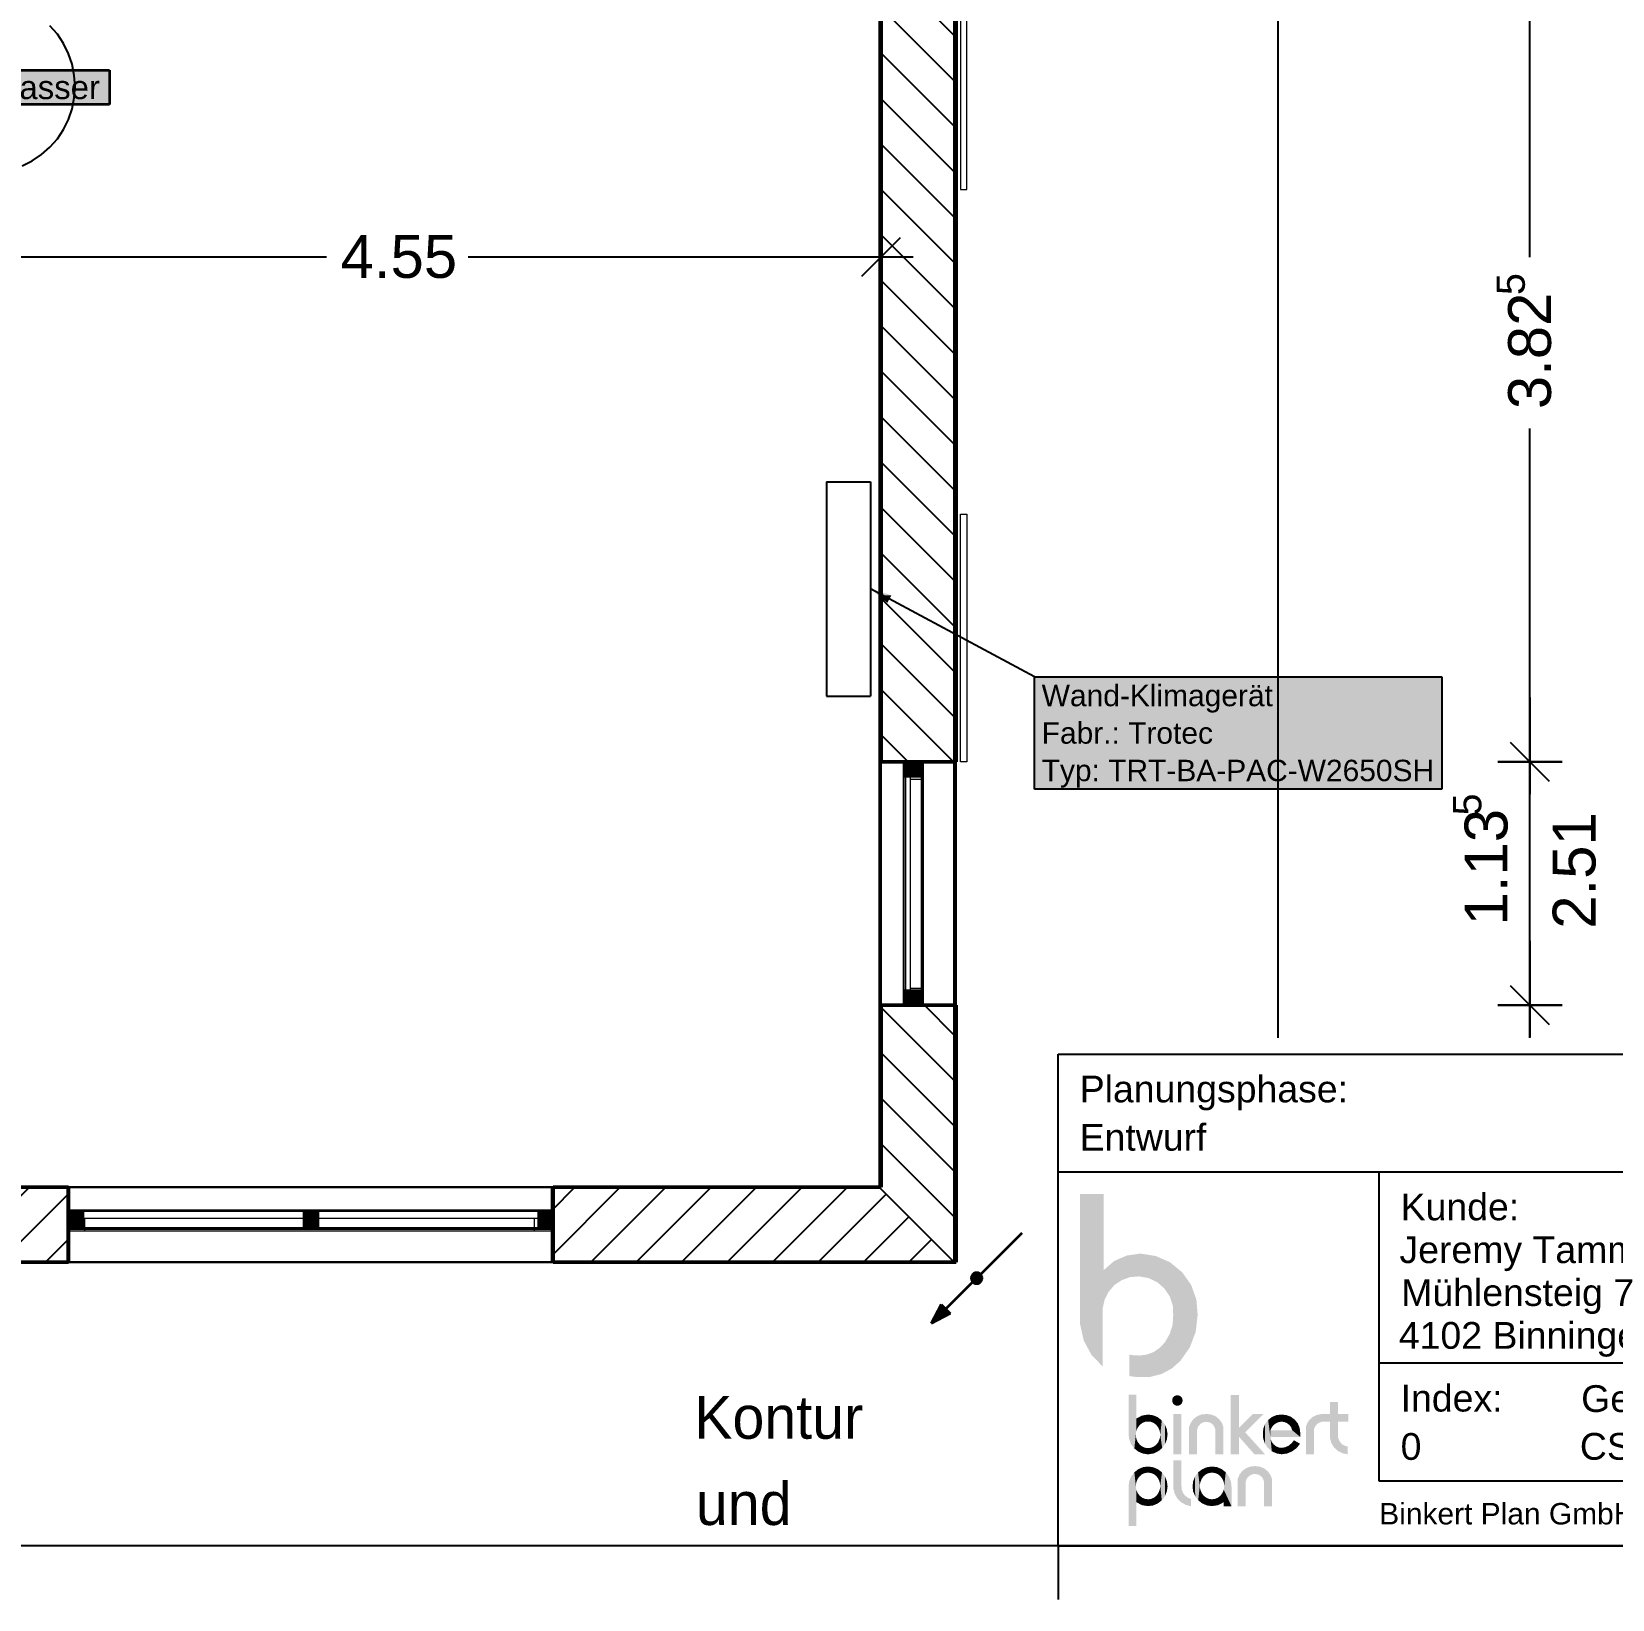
# Model space of a CAD drawing. Extents: x 0 to 756, y -25 to 420.
# Drawn here: x 308.2 to 455.7, y 0 to 146.4 of the extents above; entities that cross this region are included whole.
import ezdxf
from ezdxf.lldxf.tags import DXFTag

# ---------------------------------------------------------------- set-up
doc = ezdxf.new("R2010")
doc.units = 0
doc.layers.get('0').update_dxf_attribs({"lineweight": 25})
doc.layers.get('DEFPOINTS').update_dxf_attribs({"lineweight": 25})
for name, color, linetype, lineweight in [('A_Aussenwand', 7, 'Continuous', 25), ('A_Fenster', 7, 'Continuous', 25), ('Allgemein01', 7, 'Continuous', 13), ('Fenster', 7, 'Continuous', 13), ('Fensterbank', 7, 'Continuous', 13), ('Fensterbrüstung', 7, 'Continuous', 13), ('H_Heizung', 7, 'Continuous', 25), ('Möblierung', 7, 'Continuous', 13), ('Pfosten_ Stützen', 7, 'Continuous', 13), ('S_Text', 7, 'Continuous', 35), ('Standard', 7, 'Continuous', 25), ('Verschattung', 7, 'Continuous', 13), ('Wand Holz tragend', 7, 'Continuous', 13), ('X_Plankopf_PB', 7, 'Continuous', 25), ('X_Planrahmen', 7, 'Continuous', 25)]:
    doc.layers.add(name, color=color, linetype=linetype, lineweight=lineweight)
for name, color, linetype, lineweight, true_color in [('A_Geschossdecke', 7, 'Continuous', 25, 0x008080), ('Raum', 250, 'Continuous', 13, 0x333333), ('S_Regenwasser', 7, 'Continuous', 35, 0x0080ff)]:
    doc.layers.add(name, color=color, linetype=linetype, lineweight=lineweight, true_color=true_color)
doc.styles.get("Standard").update_dxf_attribs({"font": 'arial.ttf'})
tags = doc.linetypes.add('fein_strichliert', pattern=[4, 1, -2, 1]).pattern_tags.tags
tags[8:9] = [DXFTag(74, 4), DXFTag(75, 0), DXFTag(340, '0'), DXFTag(46, 0.0), DXFTag(50, 0.0), DXFTag(44, 0.0), DXFTag(45, 0.0)]
tags[6:7] = [DXFTag(74, 4), DXFTag(75, 0), DXFTag(340, '0'), DXFTag(46, 0.0), DXFTag(50, 0.0), DXFTag(44, 0.0), DXFTag(45, 0.0)]
tags[4:5] = [DXFTag(74, 4), DXFTag(75, 0), DXFTag(340, '0'), DXFTag(46, 0.0), DXFTag(50, 0.0), DXFTag(44, 0.0), DXFTag(45, 0.0)]
tags = doc.linetypes.add('PUNKT2_S9', pattern=[0.1, 0, -0.1]).pattern_tags.tags
tags[6:7] = [DXFTag(74, 4), DXFTag(75, 0), DXFTag(340, '0'), DXFTag(46, 1.0), DXFTag(50, 0.0), DXFTag(44, 0.0), DXFTag(45, 0.0)]
tags[4:5] = [DXFTag(74, 4), DXFTag(75, 0), DXFTag(340, '0'), DXFTag(46, 1.0), DXFTag(50, 0.0), DXFTag(44, 0.0), DXFTag(45, 0.0)]
tags = doc.linetypes.add('VERDECKT2_S2', pattern=[0.27, 0.2, -0.07]).pattern_tags.tags
tags[6:7] = [DXFTag(74, 4), DXFTag(75, 0), DXFTag(340, '0'), DXFTag(46, 1.0), DXFTag(50, 0.0), DXFTag(44, 0.0), DXFTag(45, 0.0)]
tags[4:5] = [DXFTag(74, 4), DXFTag(75, 0), DXFTag(340, '0'), DXFTag(46, 1.0), DXFTag(50, 0.0), DXFTag(44, 0.0), DXFTag(45, 0.0)]

# ---------------------------------------------------------------- blocks, each defined once
blk = doc.blocks.new('Blockreferenz-A01I5XETIE', base_point=(0, -25))
at = {"layer": 'X_Planrahmen', "color": 0, "linetype": 'ByBlock', "lineweight": -2, "ltscale": 0.25}
for p, q in [((589, 5), (20, 5)), ((404, 5), (404, 0))]:
    blk.add_line(p, q, dxfattribs=at)
blk = doc.blocks.new('Blockreferenz-A01I5XEVIE', base_point=(404, 0))
at = {"layer": 'X_Plankopf_PB', "linetype": 'ByBlock', "lineweight": -2, "ltscale": 0.25, "true_color": 0x380282}
for points in [[(414.73, 26.52), (414.69, 27.42), (414.41, 28.28), (413.91, 29.03), (413.23, 29.62), (412.41, 30.01), (411.53, 30.16), (410.7, 30.09), (409.92, 29.81), (409.23, 29.34), (408.69, 28.71), (408.32, 27.97), (408.14, 27.16), (408.14, 21.75), (407.09, 22.84), (406.37, 24.18), (406.04, 25.66), (406.04, 37.86), (408.23, 37.86), (408.23, 30.74), (409.21, 31.59), (410.4, 32.11), (411.68, 32.29), (413.11, 32.06), (414.44, 31.47), (415.56, 30.55), (416.4, 29.37), (416.89, 28), (417.01, 26.56), (416.83, 25), (416.28, 23.53), (415.37, 22.24), (414.57, 21.54), (413.63, 21.04), (412.59, 20.78), (411.53, 20.76), (411.07, 20.79), (410.62, 20.86), (410.62, 22.85), (411.07, 22.79), (411.52, 22.77), (412.24, 22.85), (412.91, 23.1), (413.5, 23.51), (413.98, 24.05), (414.41, 24.81), (414.67, 25.64)], [(414.63, 18.57), (414.65, 18.7), (414.69, 18.82), (414.77, 18.92), (414.87, 19), (414.99, 19.04), (415.12, 19.06), (415.24, 19.04), (415.36, 19), (415.46, 18.92), (415.54, 18.82), (415.59, 18.7), (415.6, 18.57), (415.59, 18.45), (415.54, 18.33), (415.46, 18.23), (415.36, 18.15), (415.24, 18.1), (415.12, 18.09), (414.99, 18.1), (414.87, 18.15), (414.77, 18.23), (414.69, 18.33), (414.65, 18.45)], [(420.09, 13.55), (420.09, 19.07), (420.86, 19.07), (420.86, 16.01), (422.16, 17.31), (423.14, 17.31), (421.44, 15.61), (423.3, 13.55), (422.31, 13.55), (420.86, 15.19), (420.86, 13.55)], [(427.12, 13.55), (427.12, 16.15), (427.25, 16.47), (427.44, 16.76), (427.7, 17), (428.11, 17.21), (428.56, 17.31), (429.36, 17.31), (429.36, 18.44), (430.12, 18.44), (430.12, 17.31), (431.06, 17.31), (431.06, 16.6), (430.12, 16.6), (430.12, 15.12), (430.2, 14.87), (430.34, 14.64), (430.53, 14.46), (430.76, 14.34), (431.02, 14.28), (431.02, 13.55), (430.54, 13.64), (430.1, 13.86), (429.74, 14.19), (429.49, 14.61), (429.36, 15.08), (429.36, 16.6), (428.64, 16.6), (428.39, 16.52), (428.17, 16.38), (427.99, 16.17), (427.88, 15.93), (427.88, 13.55)], [(418.66, 15.85), (418.6, 16.06), (418.49, 16.25), (418.33, 16.41), (418.14, 16.52), (417.92, 16.57), (417.7, 16.57), (417.49, 16.52), (417.3, 16.41), (417.14, 16.25), (417.02, 16.06), (416.96, 15.85), (416.96, 13.55), (416.2, 13.55), (416.2, 16.08), (416.36, 16.49), (416.62, 16.84), (416.97, 17.11), (417.38, 17.27), (417.81, 17.31), (418.25, 17.27), (418.66, 17.11), (419, 16.84), (419.27, 16.49), (419.42, 16.08), (419.42, 13.55), (418.66, 13.55)], [(415.5, 12.97), (415.5, 10.57), (415.52, 10.25), (415.64, 9.95), (415.83, 9.69), (416.08, 9.5), (416.38, 9.38), (416.38, 8.7), (415.89, 8.83), (415.45, 9.08), (415.1, 9.44), (414.86, 9.88), (414.74, 10.37), (414.74, 12.97)], [(420.74, 11.21), (420.9, 11.62), (421.16, 11.97), (421.51, 12.24), (421.92, 12.4), (422.35, 12.45), (422.79, 12.4), (423.2, 12.24), (423.54, 11.97), (423.81, 11.62), (423.96, 11.21), (423.96, 8.69), (423.2, 8.69), (423.2, 10.99), (423.14, 11.2), (423.03, 11.39), (422.87, 11.54), (422.68, 11.65), (422.46, 11.7), (422.24, 11.7), (422.03, 11.65), (421.84, 11.54), (421.68, 11.39), (421.56, 11.2), (421.5, 10.99), (421.5, 8.69), (420.74, 8.69)]]:
    blk.add_hatch(color=196, dxfattribs=at).paths.add_polyline_path(points)
at = {"layer": 'X_Plankopf_PB', "color": 0, "linetype": 'ByBlock', "lineweight": -2, "ltscale": 0.25}
for p, q in [((404, 5), (404, 50.91)), ((404, 50.91), (589, 50.91)), ((589, 5), (589, 50.91)), ((589, 39.9), (404, 39.9)), ((433.96, 11.04), (433.96, 39.9)), ((514.61, 22.05), (514.61, 39.9)), ((589, 22.05), (433.96, 22.05)), ((589, 11.04), (433.96, 11.04)), ((404, 5), (589, 5)), ((594, 0), (594, 5)), ((594, 0), (589, 0))]:
    blk.add_line(p, q, dxfattribs=at)
at = {"layer": 'X_Plankopf_PB', "color": 196, "linetype": 'ByBlock', "lineweight": -2, "ltscale": 0.25, "true_color": 0x380282}
for points in [[(411.29, 19.12), (410.62, 14.94), (410.56, 15.43)], [(411.29, 19.12), (410.56, 15.43), (410.56, 19.12)], [(411.29, 19.12), (410.8, 14.48), (410.62, 14.94)], [(411.29, 19.12), (411.1, 14.09), (410.8, 14.48)], [(411.29, 19.12), (411.24, 15.37), (411.1, 14.09)], [(411.28, 15.72), (411.29, 19.12), (411.24, 15.37)], [(411.29, 16.89), (411.28, 15.72), (411.29, 19.12)], [(411.41, 16.03), (411.29, 16.89), (411.28, 15.72)], [(411.8, 17.16), (411.41, 16.03), (411.29, 16.89)], [(411.61, 16.29), (411.8, 17.16), (411.41, 16.03)], [(411.84, 16.47), (411.61, 16.29), (411.8, 17.16)], [(412.38, 17.26), (411.84, 16.47), (411.8, 17.16)], [(412.38, 17.26), (412.09, 16.58), (411.84, 16.47)], [(412.38, 17.26), (412.38, 16.61), (412.09, 16.58)], [(412.52, 16.6), (412.38, 16.61), (412.38, 17.26)], [(412.52, 16.6), (412.38, 17.26), (412.85, 17.19)], [(412.52, 16.6), (412.85, 17.19), (412.65, 16.58)], [(412.91, 16.47), (412.65, 16.58), (412.85, 17.19)], [(412.91, 16.47), (412.85, 17.19), (413.29, 17.01)], [(412.91, 16.47), (413.29, 17.01), (413.15, 16.29)], [(413.34, 16.03), (413.15, 16.29), (413.29, 17.01)], [(413.34, 16.03), (413.29, 17.01), (413.66, 16.71)], [(413.34, 16.03), (413.66, 16.71), (413.47, 15.72)], [(413.66, 16.71), (413.52, 15.37), (413.47, 15.72)], [(413.7, 14.13), (413.66, 16.71), (413.52, 15.37)], [(413.95, 16.33), (413.7, 14.13), (413.66, 16.71)], [(413.97, 14.51), (413.95, 16.33), (413.7, 14.13)], [(414.13, 15.89), (413.97, 14.51), (413.95, 16.33)], [(414.74, 13.55), (414.74, 17.32), (415.5, 13.55), (415.5, 17.32)], [(423.14, 15.95), (423.29, 14.55), (423.31, 16.38)], [(423.29, 14.55), (423.31, 16.38), (423.56, 14.15)], [(423.31, 16.38), (423.56, 14.15), (423.59, 16.75)], [(423.56, 14.15), (423.59, 16.75), (423.93, 13.84)], [(423.95, 17.04), (423.8, 15.8), (423.59, 16.75)], [(423.8, 15.8), (423.59, 16.75), (423.8, 15.17)], [(423.59, 16.75), (423.8, 15.17), (423.93, 13.84)], [(423.92, 16.05), (423.95, 17.04), (423.8, 15.8)], [(424.09, 16.27), (423.92, 16.05), (423.95, 17.04)], [(424.09, 16.27), (423.95, 17.04), (424.38, 17.21)], [(424.09, 16.27), (424.38, 17.21), (424.31, 16.44)], [(424.56, 16.55), (424.31, 16.44), (424.38, 17.21)], [(424.56, 16.55), (424.38, 17.21), (424.85, 17.26)], [(424.56, 16.55), (424.85, 17.26), (424.84, 16.6)], [(424.84, 16.6), (424.85, 17.26), (425.11, 16.56)], [(424.85, 17.26), (425.11, 16.56), (425.29, 17.21)], [(425.11, 16.56), (425.29, 17.21), (425.36, 16.45)], [(425.29, 17.21), (425.36, 16.45), (425.72, 17.05)], [(425.36, 16.45), (425.72, 17.05), (425.58, 16.28)], [(425.74, 16.06), (425.58, 16.28), (425.72, 17.05)], [(425.74, 16.06), (425.72, 17.05), (426.08, 16.78)], [(425.74, 16.06), (426.08, 16.78), (425.83, 15.8)], [(426.59, 15.17), (425.83, 15.8), (426.08, 16.78)], [(426.59, 15.17), (426.08, 16.78), (426.36, 16.43)], [(426.59, 15.17), (426.36, 16.43), (426.53, 16.01)], [(411.24, 15.37), (411.1, 14.09), (411.28, 15.02)], [(411.45, 13.81), (411.1, 14.09), (411.28, 15.02)], [(411.45, 13.81), (411.28, 15.02), (411.41, 14.7)], [(413.34, 14.7), (413.7, 14.13), (413.47, 15.02)], [(413.7, 14.13), (413.47, 15.02), (413.52, 15.37)], [(414.14, 14.95), (414.13, 15.89), (413.97, 14.51)], [(414.2, 15.42), (414.14, 14.95), (414.13, 15.89)], [(423.14, 15.95), (423.13, 15), (423.1, 15.48)], [(423.13, 15), (423.14, 15.95), (423.29, 14.55)], [(426.59, 15.17), (423.8, 15.17), (423.8, 15.8)], [(426.59, 15.17), (423.8, 15.8), (425.83, 15.8)], [(423.8, 15.17), (423.93, 13.84), (423.84, 14.91)], [(423.93, 13.84), (423.84, 14.91), (423.95, 14.67)], [(425.78, 14.58), (425.83, 13.82), (426, 14.86)], [(425.83, 13.82), (426, 14.86), (426.25, 14.13)], [(426, 14.86), (426.25, 14.13), (426.57, 14.53)], [(426.59, 15.17), (426.53, 16.01), (426.59, 15.56)], [(411.45, 13.81), (411.41, 14.7), (411.61, 14.45)], [(411.45, 13.81), (411.61, 14.45), (411.86, 13.63)], [(411.61, 14.45), (411.84, 14.27), (411.86, 13.63)], [(411.84, 14.27), (411.86, 13.63), (412.09, 14.16)], [(411.86, 13.63), (412.09, 14.16), (412.31, 13.55)], [(412.09, 14.16), (412.31, 13.55), (412.38, 14.12)], [(412.31, 13.55), (412.38, 14.12), (412.44, 13.55)], [(412.38, 14.12), (412.44, 13.55), (412.66, 14.16)], [(412.44, 13.55), (412.66, 14.16), (412.9, 13.63)], [(412.66, 14.16), (412.9, 13.63), (412.91, 14.27)], [(412.9, 13.63), (412.91, 14.27), (413.33, 13.83)], [(412.91, 14.27), (413.15, 14.45), (413.33, 13.83)], [(413.15, 14.45), (413.33, 13.83), (413.34, 14.7)], [(413.33, 13.83), (413.34, 14.7), (413.7, 14.13)], [(424.36, 13.63), (423.93, 13.84), (423.95, 14.67)], [(424.36, 13.63), (423.95, 14.67), (424.12, 14.46)], [(424.36, 13.63), (424.12, 14.46), (424.33, 14.29)], [(424.36, 13.63), (424.33, 14.29), (424.57, 14.19)], [(424.36, 13.63), (424.57, 14.19), (424.84, 13.55)], [(424.57, 14.19), (424.84, 14.15), (424.84, 13.55)], [(424.84, 14.15), (424.84, 13.55), (425.19, 14.21)], [(424.84, 13.55), (425.19, 14.21), (425.35, 13.62)], [(425.19, 14.21), (425.35, 13.62), (425.51, 14.36)], [(425.35, 13.62), (425.51, 14.36), (425.83, 13.82)], [(425.51, 14.36), (425.78, 14.58), (425.83, 13.82)], [(411.29, 6.84), (410.8, 11.48), (411.1, 11.87)], [(411.47, 12.16), (411.28, 10.94), (411.1, 11.87)], [(411.28, 10.94), (411.1, 11.87), (411.24, 10.59)], [(411.1, 11.87), (411.24, 10.59), (411.29, 6.84)], [(411.41, 11.26), (411.47, 12.16), (411.28, 10.94)], [(411.61, 11.51), (411.41, 11.26), (411.47, 12.16)], [(411.91, 12.35), (411.61, 11.51), (411.47, 12.16)], [(411.91, 12.35), (411.84, 11.7), (411.61, 11.51)], [(411.91, 12.35), (412.09, 11.8), (411.84, 11.7)], [(411.91, 12.35), (412.38, 12.41), (412.09, 11.8)], [(412.38, 12.41), (412.38, 11.84), (412.09, 11.8)], [(412.85, 12.34), (412.66, 11.8), (412.38, 12.41)], [(412.66, 11.8), (412.38, 12.41), (412.38, 11.84)], [(412.91, 11.7), (412.85, 12.34), (412.66, 11.8)], [(413.3, 12.15), (412.91, 11.7), (412.85, 12.34)], [(413.3, 12.15), (413.15, 11.51), (412.91, 11.7)], [(413.34, 11.26), (413.3, 12.15), (413.15, 11.51)], [(413.68, 11.86), (413.34, 11.26), (413.3, 12.15)], [(413.47, 10.94), (413.68, 11.86), (413.34, 11.26)], [(413.52, 10.59), (413.47, 10.94), (413.68, 11.86)], [(413.52, 10.59), (413.66, 9.25), (413.68, 11.86)], [(413.66, 9.25), (413.68, 11.86), (413.95, 9.63)], [(413.68, 11.86), (413.95, 9.63), (413.96, 11.47)], [(416.76, 11.47), (416.78, 9.63), (417.05, 11.86)], [(416.78, 9.63), (417.05, 11.86), (417.06, 9.25)], [(417.05, 11.86), (417.26, 10.94), (417.43, 12.15)], [(417.06, 9.25), (417.21, 10.59), (417.05, 11.86)], [(417.21, 10.59), (417.05, 11.86), (417.26, 10.94)], [(417.26, 10.94), (417.43, 12.15), (417.39, 11.26)], [(417.58, 11.51), (417.39, 11.26), (417.43, 12.15)], [(417.58, 11.51), (417.43, 12.15), (417.87, 12.34)], [(417.58, 11.51), (417.87, 12.34), (417.82, 11.7)], [(418.07, 11.8), (417.82, 11.7), (417.87, 12.34)], [(418.07, 11.8), (417.87, 12.34), (418.35, 12.41)], [(418.07, 11.8), (418.35, 12.41), (418.35, 11.84)], [(418.82, 12.35), (418.35, 11.84), (418.35, 12.41)], [(418.82, 12.35), (418.64, 11.8), (418.35, 11.84)], [(418.82, 12.35), (418.89, 11.7), (418.64, 11.8)], [(418.82, 12.35), (419.26, 12.16), (418.89, 11.7)], [(419.26, 12.16), (419.12, 11.51), (418.89, 11.7)], [(419.32, 11.26), (419.26, 12.16), (419.12, 11.51)], [(419.63, 11.87), (419.32, 11.26), (419.26, 12.16)], [(419.45, 10.94), (419.63, 11.87), (419.32, 11.26)], [(419.49, 10.59), (419.45, 10.94), (419.63, 11.87)], [(420.17, 8.69), (419.49, 10.59), (419.63, 11.87)], [(420.17, 8.69), (419.63, 11.87), (419.93, 11.48)], [(411.29, 6.84), (410.56, 10.53), (410.62, 11.02)], [(411.29, 6.84), (410.56, 6.84), (410.56, 10.53)], [(411.29, 6.84), (410.62, 11.02), (410.8, 11.48)], [(411.24, 10.59), (411.29, 6.84), (411.28, 10.24)], [(413.47, 10.24), (413.52, 10.59), (413.66, 9.25)], [(413.95, 9.63), (413.96, 11.47), (414.13, 10.07)], [(413.96, 11.47), (414.13, 10.07), (414.14, 11.02)], [(414.13, 10.07), (414.14, 11.02), (414.2, 10.54)], [(416.53, 10.54), (416.59, 11.02), (416.59, 10.07)], [(416.59, 11.02), (416.59, 10.07), (416.76, 11.47)], [(416.59, 10.07), (416.76, 11.47), (416.78, 9.63)], [(417.26, 10.24), (417.06, 9.25), (417.21, 10.59)], [(420.17, 8.69), (419.45, 10.24), (419.49, 10.59)], [(420.17, 8.69), (419.93, 11.48), (420.11, 11.02)], [(420.17, 8.69), (420.11, 11.02), (420.17, 10.53)], [(411.29, 6.84), (411.28, 10.24), (411.29, 9.08)], [(411.28, 10.24), (411.29, 9.08), (411.41, 9.93)], [(411.29, 9.08), (411.41, 9.93), (411.8, 8.8)], [(411.41, 9.93), (411.8, 8.8), (411.61, 9.67)], [(411.8, 8.8), (411.61, 9.67), (411.84, 9.49)], [(412.38, 8.71), (411.8, 8.8), (411.84, 9.49)], [(412.38, 8.71), (411.84, 9.49), (412.09, 9.39)], [(412.38, 8.71), (412.09, 9.39), (412.38, 9.35)], [(412.85, 8.77), (412.38, 8.71), (412.52, 9.36)], [(412.38, 8.71), (412.38, 9.35), (412.52, 9.36)], [(412.85, 8.77), (412.52, 9.36), (412.65, 9.38)], [(412.85, 8.77), (412.65, 9.38), (412.91, 9.49)], [(412.85, 8.77), (412.91, 9.49), (413.29, 8.96)], [(412.91, 9.49), (413.15, 9.67), (413.29, 8.96)], [(413.15, 9.67), (413.29, 8.96), (413.34, 9.93)], [(413.29, 8.96), (413.34, 9.93), (413.66, 9.25)], [(413.34, 9.93), (413.66, 9.25), (413.47, 10.24)], [(417.44, 8.96), (417.26, 10.24), (417.06, 9.25)], [(417.39, 9.93), (417.44, 8.96), (417.26, 10.24)], [(417.44, 8.96), (417.39, 9.93), (417.58, 9.67)], [(417.88, 8.77), (417.44, 8.96), (417.58, 9.67)], [(417.88, 8.77), (417.58, 9.67), (417.82, 9.49)], [(417.88, 8.77), (417.82, 9.49), (418.08, 9.38)], [(417.88, 8.77), (418.08, 9.38), (418.35, 8.71)], [(418.08, 9.38), (418.2, 9.36), (418.35, 8.71)], [(418.2, 9.36), (418.35, 8.71), (418.35, 9.35)], [(418.35, 9.35), (418.93, 8.8), (418.64, 9.39)], [(418.35, 8.71), (418.35, 9.35), (418.93, 8.8)], [(418.64, 9.39), (418.89, 9.49), (418.93, 8.8)], [(418.89, 9.49), (418.93, 8.8), (419.12, 9.67)], [(418.93, 8.8), (419.12, 9.67), (419.44, 9.08)], [(419.12, 9.67), (419.44, 9.08), (419.32, 9.93)], [(419.44, 9.08), (419.32, 9.93), (419.45, 10.24)], [(420.17, 8.69), (419.44, 9.08), (419.45, 10.24)], [(420.17, 8.69), (419.44, 8.69), (419.44, 9.08)]]:
    blk.add_solid(points, dxfattribs=at)
at = {"layer": 'X_Plankopf_PB', "color": 0, "linetype": 'ByBlock', "lineweight": -2, "ltscale": 0.25, "attachment_point": 1}
for s, insert, char_height in [('{\\fArial;Planungsphase:}', (406, 48.91), 2.5), ('{\\fArial;Auftragsnummer:}', (560.53, 48.87), 2.5), ('{\\fArial;2023-12-1}', (571.82, 44.4), 2.5), ('{\\fArial;Kunde:}', (435.96, 37.9), 2.5), ('{\\fArial;Objekt:}', (516.61, 37.86), 2.5), ('{\\fArial;Index:}', (435.96, 20.04), 2.5), ('{\\fArial;Gez.:}', (452.81, 20), 2.5), ('{\\fArial;Gepr.:}', (463.66, 20), 2.5), ('{\\fArial;Datum:}', (475.87, 20.04), 2.5), ('{\\fArial;Mst.:}', (496.02, 20.04), 2.5), ('{\\fArial;Plannr.:}', (506.02, 20.04), 2.5), ('{\\fArial;0}', (435.96, 15.53), 2.5), ('{\\fArial;1:50}', (496.02, 15.54), 2.5), ('{\\fArial;A2}', (506.02, 15.54), 2.5), ('{\\fArial;Binkert Plan GmbH, Am Riedbach 3, 79774 Albbruck-Birndorf, +49 7753 97779 0, info@binkertplan.de, www.binkertplan.de}', (433.96, 9), 2)]:
    blk.add_mtext(s, dxfattribs=dict(at, insert=insert, char_height=char_height))
at = {"layer": 'X_Plankopf_PB', "color": 0, "lineweight": -2, "attachment_point": 1}
for s, insert, char_height in [('{\\fArial;HLS}', (463.94, 48.91), 2.5), ('{\\fArial;Entwurf}', (405.99, 44.4), 2.5), ('{\\fArial;Grundriss EG}', (463.84, 44.4), 2.5), ('{\\fArial;Jeremy Tammik}', (435.85, 33.9), 2.5), ('{\\fArial;MFH Jeremy Tammik}', (516.72, 33.9), 2.5), ('{\\fArial;Mühlensteig 7}', (436.01, 29.9), 2.5), ('{\\fArial;4102 Binningen CH}', (435.79, 25.9), 2.5), ('{\\fArial;CS/VI}', (452.69, 15.54), 2.5), ('{\\fArial;SV}', (463.53, 15.54), 2.5), ('{\\fArial;18.10.2024}', (475.96, 15.54), 2.5), ('{\\fArial;A2}', (585.58, 3.5), 2)]:
    blk.add_mtext(s, dxfattribs=dict(at, insert=insert, char_height=char_height))
blk = doc.blocks.new('Referenz-A01I5XF3IE')
at = {"layer": 'Allgemein01', "color": 0, "linetype": 'VERDECKT2_S2', "lineweight": -2, "ltscale": 0.25}
blk.add_line((424.49, 414.36), (424.49, 52.45), dxfattribs=at)
at = {"layer": 'Allgemein01', "color": 0}
blk.add_line((387.46, 38.48), (387.46, 384.77), dxfattribs=at)
at = {"layer": 'DEFPOINTS', "color": 0, "linetype": 'Continuous', "lineweight": -2, "ltscale": 0.25}
for p, q in [((394.47, 78.21), (394.47, 78.21)), ((394.47, 78.21), (394.47, 78.21)), ((448.02, 78.21), (448.02, 78.21)), ((394.47, 55.49), (394.47, 55.49)), ((394.47, 55.49), (394.47, 55.49)), ((448.02, 55.49), (448.02, 55.49)), ((387.46, 38.48), (387.46, 38.48)), ((387.46, 38.48), (387.46, 38.48)), ((387.46, 38.48), (387.46, 38.48)), ((387.46, 38.48), (387.46, 38.48)), ((387.46, 38.48), (387.46, 38.48)), ((387.46, 38.48), (387.46, 38.48)), ((394.47, 31.48), (394.47, 31.48)), ((394.47, 31.48), (394.47, 31.48)), ((394.47, 31.48), (394.47, 31.48)), ((394.47, 31.48), (394.47, 31.48)), ((394.47, 31.48), (394.47, 31.48)), ((394.47, 31.48), (394.47, 31.48))]:
    blk.add_line(p, q, dxfattribs=at)
at = {"layer": 'DEFPOINTS', "color": 0, "linetype": 'Continuous', "lineweight": 18, "ltscale": 0.18}
for p, q in [((311.61, 31.48), (311.61, 31.48)), ((311.61, 31.48), (311.61, 31.48)), ((356.84, 31.48), (356.84, 31.48)), ((356.84, 31.48), (356.84, 31.48)), ((387.46, 31.48), (387.46, 31.48)), ((387.46, 31.48), (387.46, 31.48)), ((394.47, 31.48), (394.47, 31.48))]:
    blk.add_line(p, q, dxfattribs=at)
at = {"layer": 'Fenster', "color": 0, "linetype": 'Continuous', "ltscale": 0.13}
for p, q in [((389.56, 76.81), (389.56, 78.21)), ((389.56, 78.21), (391.4, 78.21)), ((391.4, 76.81), (389.56, 76.81)), ((389.56, 56.89), (389.56, 76.81)), ((389.56, 76.81), (391.4, 76.81)), ((391.4, 78.21), (391.4, 76.81)), ((391.4, 76.81), (391.4, 56.89)), ((389.56, 55.49), (389.56, 56.89)), ((389.56, 56.89), (391.4, 56.89)), ((391.4, 56.89), (389.56, 56.89)), ((391.4, 56.89), (391.4, 55.49)), ((391.4, 55.49), (389.56, 55.49)), ((311.61, 36.38), (313.01, 36.38)), ((311.61, 34.54), (311.61, 36.38)), ((313.01, 36.38), (313.01, 34.54)), ((313.01, 36.38), (355.44, 36.38)), ((313.01, 34.54), (313.01, 36.38)), ((334.93, 36.26), (333.53, 36.26)), ((333.53, 36.26), (333.53, 34.66)), ((333.53, 36.26), (334.93, 36.26)), ((333.53, 34.66), (333.53, 36.26)), ((334.93, 34.66), (334.93, 36.26)), ((334.93, 36.26), (334.93, 34.66)), ((355.44, 36.38), (356.84, 36.38)), ((355.44, 34.54), (355.44, 36.38)), ((355.44, 36.38), (355.44, 34.54)), ((356.84, 36.38), (356.84, 34.54)), ((313.01, 34.54), (311.61, 34.54)), ((355.44, 34.54), (313.01, 34.54)), ((333.53, 34.66), (334.93, 34.66)), ((334.93, 34.66), (333.53, 34.66)), ((356.84, 34.54), (355.44, 34.54))]:
    blk.add_line(p, q, dxfattribs=at)
for points in [[(389.56, 76.81), (391.4, 76.81), (389.56, 78.21)], [(391.4, 76.81), (391.4, 78.21), (389.56, 78.21)], [(389.56, 55.49), (391.4, 55.49), (389.56, 56.89)], [(391.4, 55.49), (391.4, 56.89), (389.56, 56.89)], [(311.61, 34.54), (313.01, 36.38), (311.61, 36.38)], [(313.01, 36.38), (311.61, 36.38), (311.61, 36.38)], [(311.61, 34.54), (313.01, 34.54), (313.01, 36.38)], [(333.53, 34.66), (334.93, 36.26), (333.53, 36.26)], [(333.53, 34.66), (334.93, 34.66), (334.93, 36.26)], [(355.44, 34.54), (356.84, 36.38), (355.44, 36.38)], [(355.44, 34.54), (356.84, 34.54), (356.84, 36.38)]]:
    blk.add_solid(points, dxfattribs=at)
at = {"layer": 'Fensterbank', "color": 0, "lineweight": 18}
for p, q in [((394.47, 78.21), (394.47, 55.49)), ((394.47, 78.21), (394.47, 55.49)), ((311.61, 38.48), (356.84, 38.48)), ((311.61, 31.48), (356.84, 31.48))]:
    blk.add_line(p, q, dxfattribs=at)
at = {"layer": 'Fensterbrüstung', "color": 0, "linetype": 'Continuous', "ltscale": 0.13}
for p, q in [((387.46, 78.21), (387.46, 55.49)), ((394.47, 55.49), (394.47, 78.21)), ((356.84, 38.48), (311.61, 38.48)), ((311.61, 31.48), (356.84, 31.48))]:
    blk.add_line(p, q, dxfattribs=at)
at = {"layer": 'Möblierung', "color": 0, "linetype": 'VERDECKT2_S2', "lineweight": -2, "ltscale": 0.25}
blk.add_line((424.49, 414.36), (424.49, 52.45), dxfattribs=at)
at = {"layer": 'Raum', "color": 0, "lineweight": -2}
for p, q in [((387.46, 38.48), (387.46, 150.21)), ((121.28, 38.48), (387.46, 38.48))]:
    blk.add_line(p, q, dxfattribs=at)
at = {"layer": 'Standard', "color": 0, "lineweight": -2}
for p, q in [((448.02, 125.34), (448.02, 154.77)), ((310.56, 146.14), (309.87, 146.92)), ((311.14, 145.27), (310.56, 146.14)), ((311.6, 144.33), (311.14, 145.27)), ((311.94, 143.34), (311.6, 144.33)), ((312.14, 142.31), (311.94, 143.34)), ((312.21, 141.26), (312.14, 142.31)), ((311.94, 139.19), (312.14, 140.22)), ((312.14, 140.22), (312.21, 141.26)), ((311.6, 138.2), (311.94, 139.19)), ((310.56, 136.39), (311.14, 137.26)), ((311.14, 137.26), (311.6, 138.2)), ((309.87, 135.6), (310.56, 136.39)), ((307.27, 133.87), (308.21, 134.33)), ((308.21, 134.33), (309.08, 134.91)), ((309.08, 134.91), (309.87, 135.6)), ((385.66, 123.56), (389.26, 127.16)), ((387.46, 122.36), (387.46, 128.37)), ((296.4, 125.36), (335.69, 125.36)), ((348.9, 125.36), (387.46, 125.36)), ((381.46, 125.36), (390.46, 125.36)), ((448.02, 78.21), (448.02, 109.33)), ((448.02, 84.21), (448.02, 75.2)), ((448.02, 72.2), (448.02, 81.21)), ((449.82, 76.41), (446.22, 80.01)), ((446.22, 80.01), (449.82, 76.41)), ((451.03, 78.21), (445.02, 78.21)), ((445.02, 78.21), (451.03, 78.21)), ((448.02, 55.49), (448.02, 78.21)), ((448.02, 61.5), (448.02, 52.49)), ((448.02, 52.45), (448.02, 58.49)), ((449.82, 53.69), (446.22, 57.29)), ((446.22, 57.29), (449.82, 53.69)), ((451.03, 55.49), (445.02, 55.49)), ((445.02, 55.49), (451.03, 55.49)), ((448.02, 52.45), (448.02, 55.49))]:
    blk.add_line(p, q, dxfattribs=at)
at = {"layer": 'Verschattung', "color": 0, "linetype": 'Continuous', "ltscale": 0.13}
for p, q in [((394.87, 154.77), (394.87, 131.65)), ((395.47, 131.65), (395.47, 154.77)), ((394.87, 131.65), (395.47, 131.65)), ((394.87, 78.21), (394.87, 101.32)), ((394.87, 101.32), (395.47, 101.32)), ((395.47, 101.32), (395.47, 78.21)), ((395.47, 78.21), (394.87, 78.21))]:
    blk.add_line(p, q, dxfattribs=at)
at = {"layer": 'Wand Holz tragend', "color": 0, "lineweight": 50}
for p, q in [((394.47, 78.21), (394.47, 154.77)), ((387.46, 150.21), (387.46, 78.21)), ((389.7, 78.21), (387.46, 78.21)), ((391.26, 78.21), (389.7, 78.21)), ((394.47, 78.21), (391.26, 78.21)), ((387.46, 55.49), (389.7, 55.49)), ((387.46, 55.49), (387.46, 38.48)), ((389.7, 55.49), (391.26, 55.49)), ((391.26, 55.49), (394.47, 55.49)), ((394.47, 31.48), (394.47, 55.49)), ((311.61, 38.48), (303.61, 38.48)), ((311.61, 38.48), (311.61, 36.24)), ((356.84, 36.24), (356.84, 38.48)), ((387.46, 38.48), (356.84, 38.48)), ((311.61, 36.24), (311.61, 34.68)), ((356.84, 34.68), (356.84, 36.24)), ((311.61, 34.68), (311.61, 31.48)), ((356.84, 31.48), (356.84, 34.68)), ((303.61, 31.48), (311.61, 31.48)), ((356.84, 31.48), (387.46, 31.48)), ((387.46, 31.48), (394.47, 31.48))]:
    blk.add_line(p, q, dxfattribs=at)
at = {"layer": 'Wand Holz tragend', "color": 0, "linetype": 'PUNKT2_S9', "lineweight": -2, "ltscale": 0.25}
for p, q in [((391.26, 78.21), (389.7, 78.21)), ((389.7, 78.21), (389.7, 55.49)), ((391.26, 55.49), (391.26, 78.21)), ((389.7, 55.49), (391.26, 55.49)), ((356.84, 36.24), (311.61, 36.24)), ((311.61, 36.24), (311.61, 34.68)), ((356.84, 34.68), (356.84, 36.24)), ((311.61, 34.68), (356.84, 34.68))]:
    blk.add_line(p, q, dxfattribs=at)
at = {"layer": 'Pfosten_ Stützen', "color": 0, "lineweight": -2, "char_height": 4.0027, "attachment_point": 1}
for s, insert in [('{\\fPosterama Text Light;Kontur}', (370.01, 19)), ('{\\fPosterama Text Light;und}', (370.17, 10.95))]:
    blk.add_mtext(s, dxfattribs=dict(at, insert=insert))
at = {"layer": 'Standard', "color": 0, "lineweight": -2, "insert": (337, 127.4), "char_height": 4.0027, "attachment_point": 1}
blk.add_mtext('{\\fArial;4.55}', dxfattribs=at)
at = {"layer": 'Standard', "color": 0, "lineweight": -2, "attachment_point": 1, "rotation": 90}
for s, insert, char_height in [('{\\fArial;5}', (444.91, 121.79), 2.6418), ('{\\fArial;3.82}', (445.99, 111.14), 4.0027), ('{\\fArial;5}', (440.85, 73.2), 2.6418), ('{\\fArial;1.13}', (441.93, 62.93), 4.0027), ('{\\fArial;2.51}', (450.15, 62.62), 4.0027)]:
    blk.add_mtext(s, dxfattribs=dict(at, insert=insert, char_height=char_height))
blk = doc.blocks.new('Wand-A01I5XFHIE', base_point=(387.28, 31.48))
at = {"color": 0, "linetype": 'ByBlock', "lineweight": -2, "ltscale": 0.25}
for p, q in [((394.28, 154.68), (394.28, 78.18)), ((387.28, 150.13), (387.28, 78.18)), ((387.28, 55.48), (387.28, 38.48)), ((394.28, 55.48), (394.28, 31.48))]:
    blk.add_line(p, q, dxfattribs=at)
at = {"color": 0, "lineweight": -2}
for p, q in [((387.28, 153.04), (394.28, 146.04)), ((387.28, 148.8), (394.28, 141.8)), ((387.28, 144.56), (394.28, 137.56)), ((387.28, 140.31), (394.28, 133.31)), ((387.28, 136.07), (394.28, 129.07)), ((387.28, 131.83), (394.28, 124.83)), ((387.28, 127.59), (394.28, 120.59)), ((387.28, 123.34), (394.28, 116.34)), ((387.28, 119.1), (394.28, 112.1)), ((387.28, 114.86), (394.28, 107.86)), ((387.28, 110.61), (394.28, 103.61)), ((387.28, 106.37), (394.28, 99.37)), ((387.28, 102.13), (394.28, 95.13)), ((387.28, 97.89), (394.28, 90.89)), ((387.28, 93.64), (394.28, 86.64)), ((387.28, 89.4), (394.28, 82.4)), ((387.28, 85.16), (394.26, 78.18)), ((387.28, 80.92), (390.02, 78.18)), ((387.28, 55.46), (394.28, 48.46)), ((391.51, 55.48), (394.28, 52.7)), ((387.28, 51.22), (394.28, 44.22)), ((387.28, 46.98), (394.28, 39.98)), ((387.28, 42.73), (394.28, 35.73)), ((387.28, 38.49), (394.28, 31.49))]:
    blk.add_line(p, q, dxfattribs=at)
blk = doc.blocks.new('Fenster-A01I5XFNIE', base_point=(387.28, 55.48))
at = {"color": 0, "linetype": 'ByBlock', "lineweight": -2, "ltscale": 0.25}
for p, q in [((387.28, 78.18), (387.28, 55.48)), ((387.28, 78.18), (394.28, 78.18)), ((394.28, 78.18), (394.28, 55.48)), ((387.28, 55.48), (394.28, 55.48))]:
    blk.add_line(p, q, dxfattribs=at)
at = {"color": 0, "linetype": 'ByBlock', "lineweight": 18, "ltscale": 0.18}
for p, q in [((390.18, 78.18), (390.18, 55.48)), ((391.38, 78.18), (391.38, 55.48)), ((390.18, 76.58), (391.38, 76.58)), ((390.18, 57.08), (391.38, 57.08))]:
    blk.add_line(p, q, dxfattribs=at)
at = {"color": 0, "linetype": 'fein_strichliert', "lineweight": 18, "ltscale": 0.18}
blk.add_line((390.18, 55.48), (391.38, 55.48), dxfattribs=at)
blk = doc.blocks.new('Wand-A01I5XFRIE', base_point=(114.28, 31.48))
at = {"color": 0, "lineweight": -2}
for p, q in [((125.52, 38.48), (118.52, 31.48)), ((129.76, 38.48), (122.76, 31.48)), ((134.01, 38.48), (127.01, 31.48)), ((138.25, 38.48), (131.25, 31.48)), ((142.49, 38.48), (135.49, 31.48)), ((146.74, 38.48), (139.74, 31.48)), ((150.98, 38.48), (143.98, 31.48)), ((197.65, 38.48), (197.08, 37.91)), ((201.89, 38.48), (197.08, 33.67)), ((303.71, 38.48), (303.48, 38.24)), ((307.96, 38.48), (303.48, 34)), ((358.87, 38.48), (356.68, 36.29)), ((363.11, 38.48), (356.68, 32.05)), ((367.35, 38.48), (360.35, 31.48)), ((371.6, 38.48), (364.6, 31.48)), ((375.84, 38.48), (368.84, 31.48)), ((380.08, 38.48), (373.08, 31.48)), ((384.32, 38.48), (377.32, 31.48)), ((205.08, 37.42), (199.13, 31.48)), ((311.48, 37.76), (305.2, 31.48)), ((387.92, 37.83), (381.57, 31.48)), ((390.04, 35.71), (385.81, 31.48)), ((151.88, 35.13), (148.22, 31.48)), ((205.08, 33.18), (203.37, 31.48)), ((311.48, 33.51), (309.44, 31.48)), ((392.17, 33.59), (390.05, 31.48))]:
    blk.add_line(p, q, dxfattribs=at)
at = {"color": 0, "linetype": 'ByBlock', "lineweight": -2, "ltscale": 0.25}
for p, q in [((151.88, 38.48), (121.28, 38.48)), ((205.08, 38.48), (197.08, 38.48)), ((311.48, 38.48), (303.48, 38.48)), ((387.28, 38.48), (356.68, 38.48)), ((151.88, 31.48), (114.28, 31.48)), ((205.08, 31.48), (197.08, 31.48)), ((311.48, 31.48), (303.48, 31.48)), ((394.28, 31.48), (356.68, 31.48))]:
    blk.add_line(p, q, dxfattribs=at)
blk = doc.blocks.new('Fenster-A01I5XFVIE', base_point=(311.48, 31.48))
at = {"color": 0, "linetype": 'ByBlock', "lineweight": -2, "ltscale": 0.25}
for p, q in [((356.68, 38.48), (311.48, 38.48)), ((311.48, 38.48), (311.48, 31.48)), ((356.68, 38.48), (356.68, 31.48)), ((356.68, 31.48), (311.48, 31.48))]:
    blk.add_line(p, q, dxfattribs=at)
at = {"color": 0, "linetype": 'ByBlock', "lineweight": 18, "ltscale": 0.18}
for p, q in [((356.68, 35.58), (311.48, 35.58)), ((313.08, 35.58), (313.08, 34.38)), ((355.08, 35.58), (355.08, 34.38)), ((356.68, 34.38), (311.48, 34.38))]:
    blk.add_line(p, q, dxfattribs=at)
at = {"color": 0, "linetype": 'fein_strichliert', "lineweight": 18, "ltscale": 0.18}
blk.add_line((311.48, 35.58), (311.48, 34.38), dxfattribs=at)
blk = doc.blocks.new('Bauteilbeschriftung-A01I5XKZIE', base_point=(276.73, 139.59))
at = {"color": 0, "linetype": 'ByBlock', "lineweight": -2, "ltscale": 0.35}
blk.add_line((296.08, 142.79), (298.04, 150.56), dxfattribs=at)
at = {"color": 0, "lineweight": -2}
for p, q in [((276.73, 142.79), (315.42, 142.79)), ((276.73, 139.59), (276.73, 142.79)), ((315.42, 142.79), (315.42, 139.59)), ((315.42, 139.59), (276.73, 139.59))]:
    blk.add_line(p, q, dxfattribs=at)
at = {"color": 0, "linetype": 'ByBlock', "lineweight": -2, "ltscale": 0.35}
for points in [[(297.95, 148.71), (297.16, 148.71), (298.04, 150.56)], [(297.94, 148.52), (297.95, 148.71), (297.16, 148.71)]]:
    blk.add_solid(points, dxfattribs=at)
at = {"color": 7, "linetype": 'ByBlock', "lineweight": -2, "ltscale": 0.35, "true_color": 0xffffff}
for points in [[(276.73, 139.59), (315.42, 139.59), (276.73, 142.79)], [(315.42, 139.59), (276.73, 142.79), (315.42, 142.79)]]:
    blk.add_solid(points, dxfattribs=at)
at = {"color": 0, "linetype": 'ByBlock', "lineweight": -2, "ltscale": 0.35, "insert": (277.47, 142.29), "char_height": 2.2, "attachment_point": 1}
blk.add_mtext('{\\fArial;DN90 Fallleitung Abwasser}', dxfattribs=at)
blk = doc.blocks.new('Geschossdecke-A01I5XODIE', base_point=(114.28, 31.48))
at = {"color": 0, "linetype": 'ByBlock', "lineweight": -2, "ltscale": 0.25}
for p, q in [((394.28, 31.48), (394.28, 232.15)), ((114.28, 31.48), (394.28, 31.48))]:
    blk.add_line(p, q, dxfattribs=at)
blk = doc.blocks.new('Fallleitung Abwasser-A01I5XPDIE', base_point=(392.14, 25.75))
at = {"color": 0, "lineweight": -2}
for p, q in [((396.73, 30.35), (400.62, 34.24)), ((396.03, 29.64), (392.14, 25.75)), ((395.9, 30.12), (395.88, 30.06)), ((395.88, 30.06), (395.88, 29.99)), ((395.88, 29.99), (395.88, 29.93)), ((395.88, 29.93), (395.9, 29.87)), ((395.92, 30.19), (395.9, 30.12)), ((395.9, 29.87), (395.92, 29.8)), ((395.95, 30.24), (395.92, 30.19)), ((395.92, 29.8), (395.95, 29.74)), ((395.98, 30.3), (395.95, 30.24)), ((395.95, 29.74), (395.98, 29.69)), ((396.03, 30.35), (395.98, 30.3)), ((395.98, 29.69), (396.03, 29.64)), ((396.08, 30.39), (396.03, 30.35)), ((396.03, 29.64), (396.08, 29.6)), ((396.13, 30.43), (396.08, 30.39)), ((396.08, 29.6), (396.13, 29.56)), ((396.19, 30.46), (396.13, 30.43)), ((396.13, 29.56), (396.19, 29.53)), ((396.25, 30.48), (396.19, 30.46)), ((396.19, 29.53), (396.25, 29.51)), ((396.31, 30.49), (396.25, 30.48)), ((396.38, 30.49), (396.31, 30.49)), ((396.44, 30.49), (396.38, 30.49)), ((396.51, 30.48), (396.44, 30.49)), ((396.57, 30.46), (396.51, 30.48)), ((396.51, 29.51), (396.57, 29.53)), ((396.63, 30.43), (396.57, 30.46)), ((396.57, 29.53), (396.63, 29.56)), ((396.68, 30.39), (396.63, 30.43)), ((396.63, 29.56), (396.68, 29.6)), ((396.73, 30.35), (396.68, 30.39)), ((396.68, 29.6), (396.73, 29.64)), ((396.78, 30.3), (396.73, 30.35)), ((396.73, 29.64), (396.78, 29.69)), ((396.81, 30.24), (396.78, 30.3)), ((396.78, 29.69), (396.81, 29.74)), ((396.84, 30.19), (396.81, 30.24)), ((396.81, 29.74), (396.84, 29.8)), ((396.86, 30.12), (396.84, 30.19)), ((396.84, 29.8), (396.86, 29.87)), ((396.88, 30.06), (396.86, 30.12)), ((396.86, 29.87), (396.88, 29.93)), ((396.88, 29.99), (396.88, 30.06)), ((396.88, 29.93), (396.88, 29.99)), ((396.25, 29.51), (396.31, 29.5)), ((396.31, 29.5), (396.38, 29.49)), ((396.38, 29.49), (396.44, 29.5)), ((396.44, 29.5), (396.51, 29.51)), ((393.06, 27.53), (392.14, 25.75)), ((393.91, 26.68), (392.14, 25.75)), ((393.06, 27.53), (393.91, 26.68))]:
    blk.add_line(p, q, dxfattribs=at)
for points in [[(396.88, 29.99), (395.88, 29.99), (396.86, 30.12)], [(395.88, 29.99), (396.86, 30.12), (395.9, 30.12)], [(395.9, 29.87), (396.88, 29.99), (395.88, 29.99)], [(396.86, 30.12), (395.9, 30.12), (396.81, 30.24)], [(395.9, 30.12), (396.81, 30.24), (395.95, 30.24)], [(396.86, 29.87), (395.9, 29.87), (396.88, 29.99)], [(395.95, 29.74), (396.86, 29.87), (395.9, 29.87)], [(396.81, 30.24), (395.95, 30.24), (396.73, 30.35)], [(395.95, 30.24), (396.73, 30.35), (396.03, 30.35)], [(396.81, 29.74), (395.95, 29.74), (396.86, 29.87)], [(396.03, 29.64), (396.81, 29.74), (395.95, 29.74)], [(396.73, 30.35), (396.03, 30.35), (396.63, 30.43)], [(396.03, 30.35), (396.63, 30.43), (396.13, 30.43)], [(396.73, 29.64), (396.03, 29.64), (396.81, 29.74)], [(396.13, 29.56), (396.73, 29.64), (396.03, 29.64)], [(396.63, 30.43), (396.13, 30.43), (396.51, 30.48)], [(396.13, 30.43), (396.51, 30.48), (396.25, 30.48)], [(396.63, 29.56), (396.13, 29.56), (396.73, 29.64)], [(396.25, 29.51), (396.63, 29.56), (396.13, 29.56)], [(396.51, 30.48), (396.25, 30.48), (396.38, 30.49)], [(396.51, 29.51), (396.25, 29.51), (396.63, 29.56)], [(396.38, 29.49), (396.51, 29.51), (396.25, 29.51)], [(392.14, 25.75), (393.91, 26.68), (392.62, 26.68)], [(393.91, 26.68), (392.62, 26.68), (393.06, 27.53)]]:
    blk.add_solid(points, dxfattribs=at)
blk = doc.blocks.new('Geschossdecke-A01I5XVJIE', base_point=(114.28, 31.48))
at = {"color": 0, "linetype": 'ByBlock', "lineweight": -2, "ltscale": 0.25}
for p, q in [((394.28, 391.53), (394.28, 31.48)), ((394.28, 31.48), (114.28, 31.48))]:
    blk.add_line(p, q, dxfattribs=at)
blk = doc.blocks.new('Wand-Klimagerät-A01I5XW9IE', base_point=(382.37, 84.35))
at = {"color": 0, "linetype": 'ByBlock', "lineweight": -2, "ltscale": 0.25}
for p, q in [((382.37, 104.35), (382.37, 84.35)), ((382.37, 104.35), (386.47, 104.35)), ((386.47, 104.35), (386.47, 84.35)), ((382.37, 84.35), (386.47, 84.35))]:
    blk.add_line(p, q, dxfattribs=at)
blk = doc.blocks.new('Bauteilbeschriftung-A01I5XWBIE', base_point=(386.47, 75.65))
at = {"color": 0, "linetype": 'ByBlock', "lineweight": -2, "ltscale": 0.25}
blk.add_line((401.78, 86.15), (386.47, 94.35), dxfattribs=at)
at = {"color": 0, "lineweight": -2}
for p, q in [((401.78, 86.15), (439.79, 86.15)), ((401.78, 75.65), (401.78, 86.15)), ((439.79, 86.15), (439.79, 75.65)), ((439.79, 75.65), (401.78, 75.65))]:
    blk.add_line(p, q, dxfattribs=at)
at = {"color": 0, "linetype": 'ByBlock', "lineweight": -2, "ltscale": 0.25}
for points in [[(388.42, 93.76), (387.18, 93.76), (386.47, 94.35)], [(388.04, 93.05), (388.42, 93.76), (387.18, 93.76)]]:
    blk.add_solid(points, dxfattribs=at)
at = {"color": 7, "linetype": 'ByBlock', "lineweight": -2, "ltscale": 0.25, "true_color": 0xffffff}
for points in [[(401.78, 75.65), (439.79, 75.65), (401.78, 86.15)], [(439.79, 75.65), (401.78, 86.15), (439.79, 86.15)]]:
    blk.add_solid(points, dxfattribs=at)
at = {"color": 0, "linetype": 'ByBlock', "lineweight": -2, "ltscale": 0.25, "char_height": 2, "attachment_point": 1}
for s, insert in [('{\\fArial;Wand-Klimagerät}', (402.45, 85.4)), ('{\\fArial;Fabr.: Trotec}', (402.45, 81.9)), ('{\\fArial;Typ: TRT-BA-PAC-W2650SH}', (402.45, 78.4))]:
    blk.add_mtext(s, dxfattribs=dict(at, insert=insert))

msp = doc.modelspace()

# ---------------------------------------------------------------- block references
at = {"ltscale": 0.25}
for name, p in [('Blockreferenz-A01I5XETIE', (0, -25)), ('Blockreferenz-A01I5XEVIE', (404, 0))]:
    msp.add_blockref(name, p, dxfattribs=at)
at = {"color": 8, "lineweight": 25, "ltscale": 0.25, "true_color": 0x808080}
msp.add_blockref('Referenz-A01I5XF3IE', (0, 0), dxfattribs=at)
at = {"layer": 'A_Aussenwand', "ltscale": 0.25}
for name, p in [('Wand-A01I5XFHIE', (387.28, 31.48)), ('Wand-A01I5XFRIE', (114.28, 31.48))]:
    msp.add_blockref(name, p, dxfattribs=at)
at = {"layer": 'A_Fenster', "ltscale": 0.25}
for name, p in [('Fenster-A01I5XFNIE', (387.28, 55.48)), ('Fenster-A01I5XFVIE', (311.48, 31.48))]:
    msp.add_blockref(name, p, dxfattribs=at)
at = {"layer": 'A_Geschossdecke', "ltscale": 0.25}
for name in ['Geschossdecke-A01I5XVJIE', 'Geschossdecke-A01I5XODIE']:
    msp.add_blockref(name, (114.28, 31.48), dxfattribs=at)
at = {"layer": 'H_Heizung', "color": 1, "ltscale": 0.25, "true_color": 0xff0000}
msp.add_blockref('Wand-Klimagerät-A01I5XW9IE', (382.37, 84.35), dxfattribs=at)
at = {"layer": 'H_Heizung', "color": 7, "ltscale": 0.25}
msp.add_blockref('Bauteilbeschriftung-A01I5XWBIE', (386.47, 75.65), dxfattribs=at)
at = {"layer": 'S_Regenwasser', "ltscale": 0.35}
msp.add_blockref('Fallleitung Abwasser-A01I5XPDIE', (392.14, 25.75), dxfattribs=at)
at = {"layer": 'S_Text', "color": 7, "ltscale": 0.35}
msp.add_blockref('Bauteilbeschriftung-A01I5XKZIE', (276.73, 139.59), dxfattribs=at)

doc.saveas('drawing.dxf')
